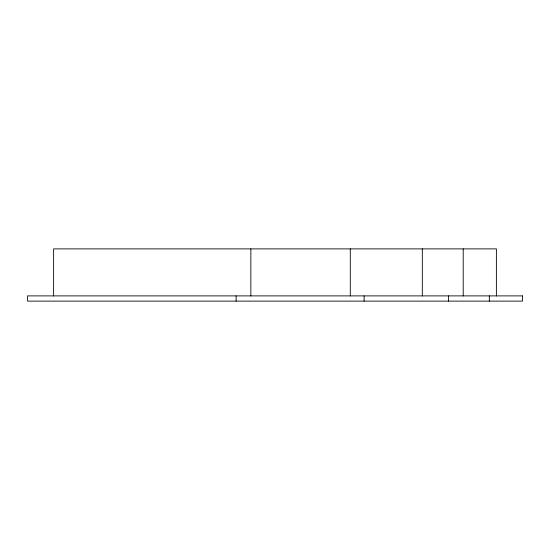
<?xml version="1.0" encoding="UTF-8"?>
<svg xmlns="http://www.w3.org/2000/svg" width="550" height="550" viewBox="0 0 550 550"><rect width="100%" height="100%" fill="white"/><g stroke="black" fill="none" stroke-linecap="round" stroke-linejoin="round"><path stroke-width="0.82" d="M496.382 295.982L496.382 248.882L53.632 248.882L53.618 295.982M489.328 295.893L489.328 301.118M463.21 248.882L463.21 295.982M448.436 295.893L448.436 301.118M422.317 248.882L422.317 295.982M364.107 295.893L364.107 301.118M350.288 248.882L350.288 295.982M250.855 248.882L250.855 295.982M236.115 295.893L236.115 301.118M522.493 295.893L27.507 295.893L27.5 301.118L522.493 301.118L522.5 295.893"/></g></svg>
